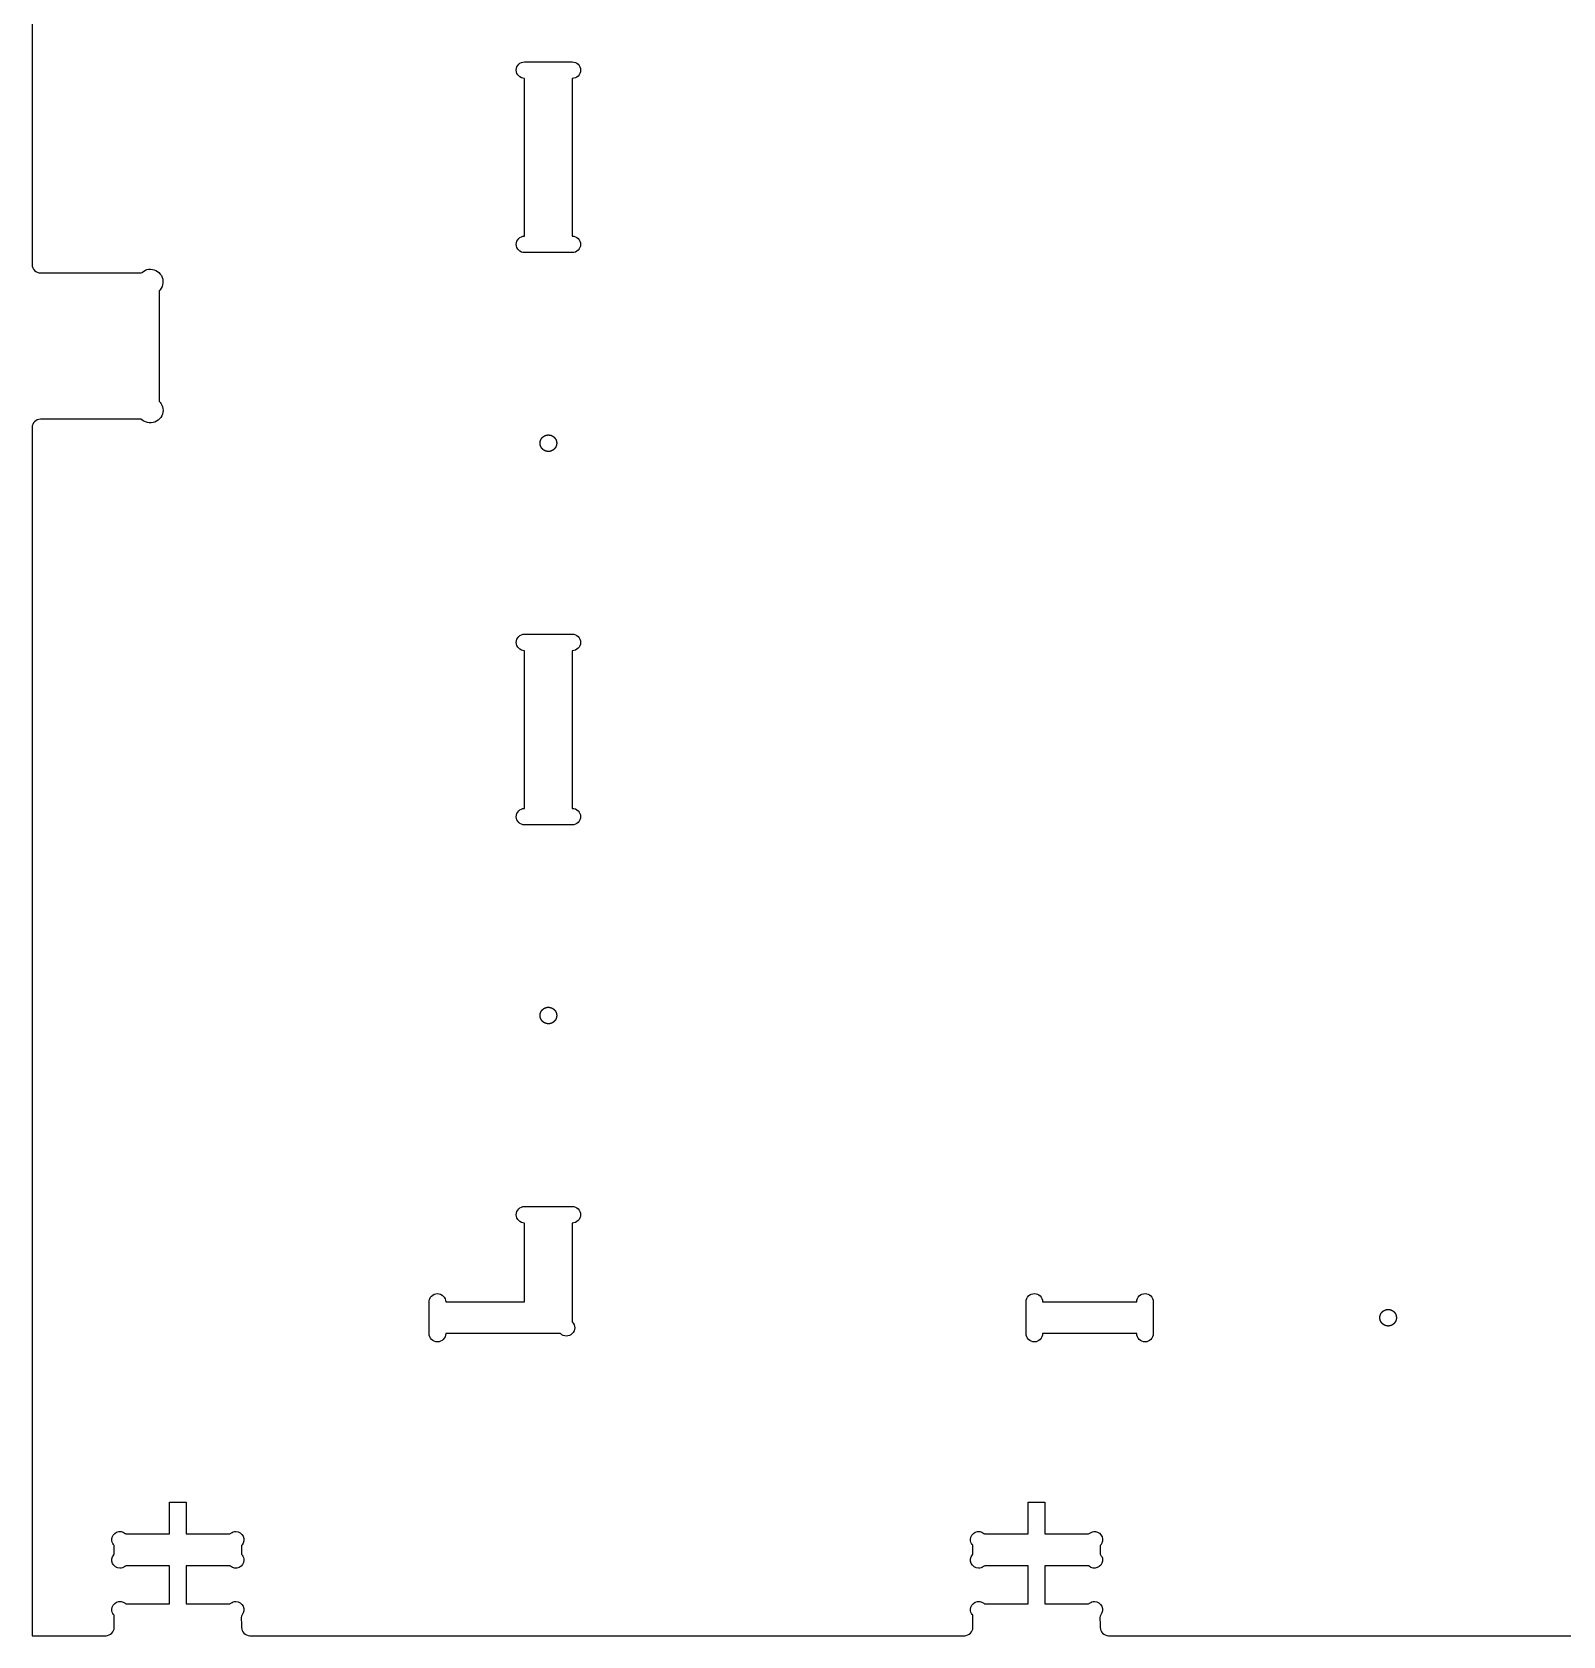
# Model space of a CAD drawing. Extents: x 1.2 to 94.4, y 0.6 to 47.4.
# Drawn here: x 1.22 to 25.29, y 0.61 to 25.83 of the extents above; entities that cross this region are included whole.
import ezdxf

# ---------------------------------------------------------------- set-up
doc = ezdxf.new("R2010")
doc.units = 0
doc.layers.add('SCREW_LOCATION_MARKERS', color=1, linetype='CONTINUOUS')
doc.layers.add('THRUCUT_ENDWALL', color=18, linetype='CONTINUOUS')

msp = doc.modelspace()

# ---------------------------------------------------------------- linework, layer by layer
at = {"layer": 'SCREW_LOCATION_MARKERS'}
for points in [[(9.337, 19.494), (9.338, 19.494), (9.34, 19.494), (9.341, 19.494), (9.343, 19.494), (9.344, 19.494), (9.346, 19.494), (9.347, 19.494), (9.349, 19.493), (9.35, 19.493), (9.352, 19.493), (9.353, 19.493), (9.355, 19.493), (9.356, 19.493), (9.358, 19.492), (9.359, 19.492), (9.361, 19.492), (9.362, 19.492), (9.364, 19.491), (9.365, 19.491), (9.367, 19.491), (9.368, 19.49), (9.37, 19.49), (9.371, 19.489), (9.373, 19.489), (9.374, 19.489), (9.376, 19.488), (9.377, 19.488), (9.379, 19.487), (9.38, 19.487), (9.382, 19.486), (9.383, 19.485), (9.385, 19.485), (9.386, 19.484), (9.388, 19.484), (9.389, 19.483), (9.391, 19.482), (9.392, 19.482), (9.393, 19.481), (9.394, 19.481), (9.394, 19.481), (9.395, 19.48), (9.396, 19.48), (9.397, 19.479), (9.397, 19.479), (9.398, 19.479), (9.399, 19.478), (9.399, 19.478), (9.4, 19.478), (9.401, 19.477), (9.402, 19.477), (9.402, 19.476), (9.403, 19.476), (9.404, 19.475), (9.405, 19.475), (9.405, 19.475), (9.406, 19.474), (9.407, 19.474), (9.407, 19.473), (9.408, 19.473), (9.409, 19.472), (9.409, 19.472), (9.41, 19.471), (9.411, 19.471), (9.411, 19.47), (9.412, 19.47), (9.413, 19.469), (9.414, 19.469), (9.414, 19.469), (9.415, 19.468), (9.416, 19.468), (9.416, 19.467), (9.417, 19.466), (9.418, 19.466), (9.418, 19.465), (9.419, 19.465), (9.419, 19.464), (9.42, 19.464), (9.421, 19.463), (9.421, 19.463), (9.422, 19.462), (9.423, 19.462), (9.423, 19.461), (9.424, 19.461), (9.425, 19.46), (9.425, 19.459), (9.426, 19.459), (9.426, 19.458), (9.427, 19.458), (9.428, 19.457), (9.428, 19.457), (9.429, 19.456), (9.429, 19.455), (9.43, 19.455), (9.431, 19.454), (9.431, 19.454), (9.432, 19.453), (9.432, 19.452), (9.433, 19.452), (9.433, 19.451), (9.434, 19.45), (9.435, 19.45), (9.435, 19.449), (9.436, 19.449), (9.436, 19.448), (9.437, 19.447), (9.437, 19.447), (9.438, 19.446), (9.438, 19.445), (9.439, 19.445), (9.439, 19.444), (9.44, 19.443), (9.44, 19.443), (9.441, 19.442), (9.441, 19.441), (9.442, 19.441), (9.442, 19.44), (9.443, 19.439), (9.443, 19.439), (9.444, 19.438), (9.444, 19.437), (9.445, 19.437), (9.445, 19.436), (9.446, 19.435), (9.446, 19.434), (9.447, 19.434), (9.447, 19.433), (9.447, 19.432), (9.448, 19.432), (9.448, 19.431), (9.449, 19.43), (9.449, 19.429), (9.45, 19.429), (9.45, 19.428), (9.45, 19.427), (9.451, 19.427), (9.451, 19.426), (9.452, 19.425), (9.452, 19.424), (9.452, 19.424), (9.453, 19.423), (9.453, 19.422), (9.453, 19.422), (9.454, 19.421), (9.454, 19.42), (9.455, 19.419), (9.455, 19.418), (9.456, 19.416), (9.457, 19.415), (9.457, 19.413), (9.458, 19.412), (9.458, 19.41), (9.459, 19.409), (9.459, 19.407), (9.46, 19.406), (9.46, 19.404), (9.461, 19.403), (9.461, 19.401), (9.462, 19.4), (9.462, 19.398), (9.463, 19.397), (9.463, 19.395), (9.463, 19.394), (9.464, 19.392), (9.464, 19.391), (9.464, 19.389), (9.465, 19.388), (9.465, 19.386), (9.465, 19.385), (9.465, 19.383), (9.466, 19.382), (9.466, 19.38), (9.466, 19.379), (9.466, 19.377), (9.466, 19.376), (9.466, 19.374), (9.467, 19.373), (9.467, 19.371), (9.467, 19.37), (9.467, 19.368), (9.467, 19.367), (9.467, 19.365), (9.467, 19.364), (9.467, 19.363), (9.467, 19.361), (9.467, 19.36), (9.467, 19.358), (9.467, 19.357), (9.467, 19.355), (9.466, 19.354), (9.466, 19.352), (9.466, 19.351), (9.466, 19.349), (9.466, 19.348), (9.466, 19.346), (9.465, 19.345), (9.465, 19.343), (9.465, 19.342), (9.465, 19.34), (9.464, 19.339), (9.464, 19.337), (9.464, 19.336), (9.463, 19.334), (9.463, 19.333), (9.463, 19.331), (9.462, 19.33), (9.462, 19.328), (9.461, 19.327), (9.461, 19.325), (9.46, 19.324), (9.46, 19.322), (9.459, 19.321), (9.459, 19.319), (9.458, 19.318), (9.458, 19.316), (9.457, 19.315), (9.457, 19.313), (9.456, 19.312), (9.455, 19.31), (9.455, 19.309), (9.454, 19.308), (9.454, 19.307), (9.453, 19.306), (9.453, 19.306), (9.453, 19.305), (9.452, 19.304), (9.452, 19.304), (9.452, 19.303), (9.451, 19.302), (9.451, 19.301), (9.45, 19.301), (9.45, 19.3), (9.45, 19.299), (9.449, 19.299), (9.449, 19.298), (9.448, 19.297), (9.448, 19.296), (9.447, 19.296), (9.447, 19.295), (9.447, 19.294), (9.446, 19.294), (9.446, 19.293), (9.445, 19.292), (9.445, 19.291), (9.444, 19.291), (9.444, 19.29), (9.443, 19.289), (9.443, 19.289), (9.442, 19.288), (9.442, 19.287), (9.441, 19.287), (9.441, 19.286), (9.44, 19.285), (9.44, 19.285), (9.439, 19.284), (9.439, 19.283), (9.438, 19.283), (9.438, 19.282), (9.437, 19.281), (9.437, 19.281), (9.436, 19.28), (9.436, 19.279), (9.435, 19.279), (9.435, 19.278), (9.434, 19.278), (9.433, 19.277), (9.433, 19.276), (9.432, 19.276), (9.432, 19.275), (9.431, 19.274), (9.431, 19.274), (9.43, 19.273), (9.429, 19.273), (9.429, 19.272), (9.428, 19.271), (9.428, 19.271), (9.427, 19.27), (9.426, 19.27), (9.426, 19.269), (9.425, 19.269), (9.425, 19.268), (9.424, 19.267), (9.423, 19.267), (9.423, 19.266), (9.422, 19.266), (9.421, 19.265), (9.421, 19.265), (9.42, 19.264), (9.419, 19.264), (9.419, 19.263), (9.418, 19.263), (9.418, 19.262), (9.417, 19.261), (9.416, 19.261), (9.416, 19.26), (9.415, 19.26), (9.414, 19.259), (9.414, 19.259), (9.413, 19.258), (9.412, 19.258), (9.411, 19.258), (9.411, 19.257), (9.41, 19.257), (9.409, 19.256), (9.409, 19.256), (9.408, 19.255), (9.407, 19.255), (9.407, 19.254), (9.406, 19.254), (9.405, 19.253), (9.405, 19.253), (9.404, 19.253), (9.403, 19.252), (9.402, 19.252), (9.402, 19.251), (9.401, 19.251), (9.4, 19.25), (9.399, 19.25), (9.399, 19.25), (9.398, 19.249), (9.397, 19.249), (9.397, 19.249), (9.396, 19.248), (9.395, 19.248), (9.394, 19.247), (9.394, 19.247), (9.393, 19.247), (9.392, 19.246), (9.391, 19.246), (9.389, 19.245), (9.388, 19.244), (9.386, 19.244), (9.385, 19.243), (9.383, 19.243), (9.382, 19.242), (9.38, 19.241), (9.379, 19.241), (9.377, 19.24), (9.376, 19.24), (9.374, 19.239), (9.373, 19.239), (9.371, 19.239), (9.37, 19.238), (9.368, 19.238), (9.367, 19.237), (9.365, 19.237), (9.364, 19.237), (9.362, 19.236), (9.361, 19.236), (9.359, 19.236), (9.358, 19.236), (9.356, 19.235), (9.355, 19.235), (9.353, 19.235), (9.352, 19.235), (9.35, 19.235), (9.349, 19.235), (9.347, 19.234), (9.346, 19.234), (9.344, 19.234), (9.343, 19.234), (9.341, 19.234), (9.34, 19.234), (9.338, 19.234), (9.337, 19.234), (9.335, 19.234), (9.334, 19.234), (9.333, 19.234), (9.331, 19.234), (9.33, 19.234), (9.328, 19.234), (9.327, 19.234), (9.325, 19.235), (9.324, 19.235), (9.322, 19.235), (9.321, 19.235), (9.319, 19.235), (9.318, 19.235), (9.316, 19.236), (9.315, 19.236), (9.313, 19.236), (9.312, 19.236), (9.31, 19.237), (9.309, 19.237), (9.307, 19.237), (9.306, 19.238), (9.304, 19.238), (9.303, 19.239), (9.301, 19.239), (9.3, 19.239), (9.298, 19.24), (9.297, 19.24), (9.295, 19.241), (9.294, 19.241), (9.292, 19.242), (9.291, 19.243), (9.289, 19.243), (9.288, 19.244), (9.286, 19.244), (9.285, 19.245), (9.283, 19.246), (9.282, 19.246), (9.281, 19.247), (9.28, 19.247), (9.279, 19.247), (9.279, 19.248), (9.278, 19.248), (9.277, 19.249), (9.276, 19.249), (9.276, 19.249), (9.275, 19.25), (9.274, 19.25), (9.274, 19.25), (9.273, 19.251), (9.272, 19.251), (9.271, 19.252), (9.271, 19.252), (9.27, 19.253), (9.269, 19.253), (9.269, 19.253), (9.268, 19.254), (9.267, 19.254), (9.266, 19.255), (9.266, 19.255), (9.265, 19.256), (9.264, 19.256), (9.264, 19.257), (9.263, 19.257), (9.262, 19.258), (9.262, 19.258), (9.261, 19.258), (9.26, 19.259), (9.26, 19.259), (9.259, 19.26), (9.258, 19.26), (9.258, 19.261), (9.257, 19.261), (9.256, 19.262), (9.256, 19.263), (9.255, 19.263), (9.254, 19.264), (9.254, 19.264), (9.253, 19.265), (9.252, 19.265), (9.252, 19.266), (9.251, 19.266), (9.25, 19.267), (9.25, 19.267), (9.249, 19.268), (9.249, 19.269), (9.248, 19.269), (9.247, 19.27), (9.247, 19.27), (9.246, 19.271), (9.246, 19.271), (9.245, 19.272), (9.244, 19.273), (9.244, 19.273), (9.243, 19.274), (9.243, 19.274), (9.242, 19.275), (9.241, 19.276), (9.241, 19.276), (9.24, 19.277), (9.24, 19.278), (9.239, 19.278), (9.239, 19.279), (9.238, 19.279), (9.238, 19.28), (9.237, 19.281), (9.236, 19.281), (9.236, 19.282), (9.235, 19.283), (9.235, 19.283), (9.234, 19.284), (9.234, 19.285), (9.233, 19.285), (9.233, 19.286), (9.232, 19.287), (9.232, 19.287), (9.231, 19.288), (9.231, 19.289), (9.23, 19.289), (9.23, 19.29), (9.229, 19.291), (9.229, 19.291), (9.229, 19.292), (9.228, 19.293), (9.228, 19.294), (9.227, 19.294), (9.227, 19.295), (9.226, 19.296), (9.226, 19.296), (9.225, 19.297), (9.225, 19.298), (9.225, 19.299), (9.224, 19.299), (9.224, 19.3), (9.223, 19.301), (9.223, 19.301), (9.223, 19.302), (9.222, 19.303), (9.222, 19.304), (9.221, 19.304), (9.221, 19.305), (9.221, 19.306), (9.22, 19.306), (9.22, 19.307), (9.22, 19.308), (9.219, 19.309), (9.219, 19.31), (9.218, 19.312), (9.217, 19.313), (9.217, 19.315), (9.216, 19.316), (9.215, 19.318), (9.215, 19.319), (9.214, 19.321), (9.214, 19.322), (9.213, 19.324), (9.213, 19.325), (9.212, 19.327), (9.212, 19.328), (9.211, 19.33), (9.211, 19.331), (9.211, 19.333), (9.21, 19.334), (9.21, 19.336), (9.21, 19.337), (9.209, 19.339), (9.209, 19.34), (9.209, 19.342), (9.209, 19.343), (9.208, 19.345), (9.208, 19.346), (9.208, 19.348), (9.208, 19.349), (9.208, 19.351), (9.207, 19.352), (9.207, 19.354), (9.207, 19.355), (9.207, 19.357), (9.207, 19.358), (9.207, 19.36), (9.207, 19.361), (9.207, 19.363), (9.207, 19.364), (9.207, 19.365), (9.207, 19.367), (9.207, 19.368), (9.207, 19.37), (9.207, 19.371), (9.207, 19.373), (9.207, 19.374), (9.207, 19.376), (9.208, 19.377), (9.208, 19.379), (9.208, 19.38), (9.208, 19.382), (9.208, 19.383), (9.209, 19.385), (9.209, 19.386), (9.209, 19.388), (9.209, 19.389), (9.21, 19.391), (9.21, 19.392), (9.21, 19.394), (9.211, 19.395), (9.211, 19.397), (9.211, 19.398), (9.212, 19.4), (9.212, 19.401), (9.213, 19.403), (9.213, 19.404), (9.214, 19.406), (9.214, 19.407), (9.215, 19.409), (9.215, 19.41), (9.216, 19.412), (9.217, 19.413), (9.217, 19.415), (9.218, 19.416), (9.219, 19.418), (9.219, 19.419), (9.22, 19.42), (9.22, 19.421), (9.22, 19.422), (9.221, 19.422), (9.221, 19.423), (9.221, 19.424), (9.222, 19.424), (9.222, 19.425), (9.223, 19.426), (9.223, 19.427), (9.223, 19.427), (9.224, 19.428), (9.224, 19.429), (9.225, 19.429), (9.225, 19.43), (9.225, 19.431), (9.226, 19.432), (9.226, 19.432), (9.227, 19.433), (9.227, 19.434), (9.228, 19.434), (9.228, 19.435), (9.229, 19.436), (9.229, 19.437), (9.229, 19.437), (9.23, 19.438), (9.23, 19.439), (9.231, 19.439), (9.231, 19.44), (9.232, 19.441), (9.232, 19.441), (9.233, 19.442), (9.233, 19.443), (9.234, 19.443), (9.234, 19.444), (9.235, 19.445), (9.235, 19.445), (9.236, 19.446), (9.236, 19.447), (9.237, 19.447), (9.238, 19.448), (9.238, 19.449), (9.239, 19.449), (9.239, 19.45), (9.24, 19.45), (9.24, 19.451), (9.241, 19.452), (9.241, 19.452), (9.242, 19.453), (9.243, 19.454), (9.243, 19.454), (9.244, 19.455), (9.244, 19.455), (9.245, 19.456), (9.246, 19.457), (9.246, 19.457), (9.247, 19.458), (9.247, 19.458), (9.248, 19.459), (9.249, 19.459), (9.249, 19.46), (9.25, 19.461), (9.25, 19.461), (9.251, 19.462), (9.252, 19.462), (9.252, 19.463), (9.253, 19.463), (9.254, 19.464), (9.254, 19.464), (9.255, 19.465), (9.256, 19.465), (9.256, 19.466), (9.257, 19.466), (9.258, 19.467), (9.258, 19.468), (9.259, 19.468), (9.26, 19.469), (9.26, 19.469), (9.261, 19.469), (9.262, 19.47), (9.262, 19.47), (9.263, 19.471), (9.264, 19.471), (9.264, 19.472), (9.265, 19.472), (9.266, 19.473), (9.266, 19.473), (9.267, 19.474), (9.268, 19.474), (9.269, 19.475), (9.269, 19.475), (9.27, 19.475), (9.271, 19.476), (9.271, 19.476), (9.272, 19.477), (9.273, 19.477), (9.274, 19.478), (9.274, 19.478), (9.275, 19.478), (9.276, 19.479), (9.276, 19.479), (9.277, 19.479), (9.278, 19.48), (9.279, 19.48), (9.279, 19.481), (9.28, 19.481), (9.281, 19.481), (9.282, 19.482), (9.283, 19.482), (9.285, 19.483), (9.286, 19.484), (9.288, 19.484), (9.289, 19.485), (9.291, 19.485), (9.292, 19.486), (9.294, 19.487), (9.295, 19.487), (9.297, 19.488), (9.298, 19.488), (9.3, 19.489), (9.301, 19.489), (9.303, 19.489), (9.304, 19.49), (9.306, 19.49), (9.307, 19.491), (9.309, 19.491), (9.31, 19.491), (9.312, 19.492), (9.313, 19.492), (9.315, 19.492), (9.316, 19.492), (9.318, 19.493), (9.319, 19.493), (9.321, 19.493), (9.322, 19.493), (9.324, 19.493), (9.325, 19.493), (9.327, 19.494), (9.328, 19.494), (9.33, 19.494), (9.331, 19.494), (9.333, 19.494), (9.334, 19.494), (9.335, 19.494)], [(9.337, 10.496), (9.338, 10.496), (9.34, 10.496), (9.341, 10.496), (9.343, 10.496), (9.344, 10.495), (9.346, 10.495), (9.347, 10.495), (9.349, 10.495), (9.35, 10.495), (9.352, 10.495), (9.353, 10.495), (9.355, 10.494), (9.356, 10.494), (9.358, 10.494), (9.359, 10.494), (9.361, 10.493), (9.362, 10.493), (9.364, 10.493), (9.365, 10.493), (9.367, 10.492), (9.368, 10.492), (9.37, 10.491), (9.371, 10.491), (9.373, 10.491), (9.374, 10.49), (9.376, 10.49), (9.377, 10.489), (9.379, 10.489), (9.38, 10.488), (9.382, 10.488), (9.383, 10.487), (9.385, 10.487), (9.386, 10.486), (9.388, 10.485), (9.389, 10.485), (9.391, 10.484), (9.392, 10.483), (9.393, 10.483), (9.394, 10.483), (9.394, 10.482), (9.395, 10.482), (9.396, 10.482), (9.397, 10.481), (9.397, 10.481), (9.398, 10.48), (9.399, 10.48), (9.399, 10.48), (9.4, 10.479), (9.401, 10.479), (9.402, 10.478), (9.402, 10.478), (9.403, 10.478), (9.404, 10.477), (9.405, 10.477), (9.405, 10.476), (9.406, 10.476), (9.407, 10.475), (9.407, 10.475), (9.408, 10.474), (9.409, 10.474), (9.409, 10.474), (9.41, 10.473), (9.411, 10.473), (9.411, 10.472), (9.412, 10.472), (9.413, 10.471), (9.414, 10.471), (9.414, 10.47), (9.415, 10.47), (9.416, 10.469), (9.416, 10.469), (9.417, 10.468), (9.418, 10.468), (9.418, 10.467), (9.419, 10.467), (9.419, 10.466), (9.42, 10.466), (9.421, 10.465), (9.421, 10.464), (9.422, 10.464), (9.423, 10.463), (9.423, 10.463), (9.424, 10.462), (9.425, 10.462), (9.425, 10.461), (9.426, 10.46), (9.426, 10.46), (9.427, 10.459), (9.428, 10.459), (9.428, 10.458), (9.429, 10.458), (9.429, 10.457), (9.43, 10.456), (9.431, 10.456), (9.431, 10.455), (9.432, 10.455), (9.432, 10.454), (9.433, 10.453), (9.433, 10.453), (9.434, 10.452), (9.435, 10.451), (9.435, 10.451), (9.436, 10.45), (9.436, 10.45), (9.437, 10.449), (9.437, 10.448), (9.438, 10.448), (9.438, 10.447), (9.439, 10.446), (9.439, 10.446), (9.44, 10.445), (9.44, 10.444), (9.441, 10.444), (9.441, 10.443), (9.442, 10.442), (9.442, 10.442), (9.443, 10.441), (9.443, 10.44), (9.444, 10.44), (9.444, 10.439), (9.445, 10.438), (9.445, 10.437), (9.446, 10.437), (9.446, 10.436), (9.447, 10.435), (9.447, 10.435), (9.447, 10.434), (9.448, 10.433), (9.448, 10.433), (9.449, 10.432), (9.449, 10.431), (9.45, 10.43), (9.45, 10.43), (9.45, 10.429), (9.451, 10.428), (9.451, 10.428), (9.452, 10.427), (9.452, 10.426), (9.452, 10.425), (9.453, 10.425), (9.453, 10.424), (9.453, 10.423), (9.454, 10.422), (9.454, 10.422), (9.455, 10.421), (9.455, 10.419), (9.456, 10.418), (9.457, 10.416), (9.457, 10.415), (9.458, 10.414), (9.458, 10.412), (9.459, 10.41), (9.459, 10.409), (9.46, 10.407), (9.46, 10.406), (9.461, 10.404), (9.461, 10.403), (9.462, 10.401), (9.462, 10.4), (9.463, 10.398), (9.463, 10.397), (9.463, 10.395), (9.464, 10.394), (9.464, 10.392), (9.464, 10.391), (9.465, 10.389), (9.465, 10.388), (9.465, 10.386), (9.465, 10.385), (9.466, 10.383), (9.466, 10.382), (9.466, 10.38), (9.466, 10.379), (9.466, 10.377), (9.466, 10.376), (9.467, 10.374), (9.467, 10.373), (9.467, 10.371), (9.467, 10.37), (9.467, 10.369), (9.467, 10.367), (9.467, 10.366), (9.467, 10.364), (9.467, 10.363), (9.467, 10.361), (9.467, 10.36), (9.467, 10.358), (9.467, 10.357), (9.466, 10.355), (9.466, 10.354), (9.466, 10.352), (9.466, 10.351), (9.466, 10.35), (9.466, 10.348), (9.465, 10.347), (9.465, 10.345), (9.465, 10.344), (9.465, 10.342), (9.464, 10.34), (9.464, 10.339), (9.464, 10.337), (9.463, 10.336), (9.463, 10.334), (9.463, 10.333), (9.462, 10.331), (9.462, 10.33), (9.461, 10.328), (9.461, 10.327), (9.46, 10.325), (9.46, 10.324), (9.459, 10.322), (9.459, 10.321), (9.458, 10.319), (9.458, 10.318), (9.457, 10.316), (9.457, 10.315), (9.456, 10.313), (9.455, 10.312), (9.455, 10.31), (9.454, 10.31), (9.454, 10.309), (9.453, 10.308), (9.453, 10.307), (9.453, 10.307), (9.452, 10.306), (9.452, 10.305), (9.452, 10.304), (9.451, 10.304), (9.451, 10.303), (9.45, 10.302), (9.45, 10.302), (9.45, 10.301), (9.449, 10.3), (9.449, 10.299), (9.448, 10.299), (9.448, 10.298), (9.447, 10.297), (9.447, 10.297), (9.447, 10.296), (9.446, 10.295), (9.446, 10.295), (9.445, 10.294), (9.445, 10.293), (9.444, 10.292), (9.444, 10.292), (9.443, 10.291), (9.443, 10.29), (9.442, 10.29), (9.442, 10.289), (9.441, 10.288), (9.441, 10.288), (9.44, 10.287), (9.44, 10.286), (9.439, 10.286), (9.439, 10.285), (9.438, 10.284), (9.438, 10.284), (9.437, 10.283), (9.437, 10.282), (9.436, 10.282), (9.436, 10.281), (9.435, 10.28), (9.435, 10.28), (9.434, 10.279), (9.433, 10.279), (9.433, 10.278), (9.432, 10.277), (9.432, 10.277), (9.431, 10.276), (9.431, 10.276), (9.43, 10.275), (9.429, 10.274), (9.429, 10.274), (9.428, 10.273), (9.428, 10.273), (9.427, 10.272), (9.426, 10.271), (9.426, 10.271), (9.425, 10.27), (9.425, 10.27), (9.424, 10.269), (9.423, 10.269), (9.423, 10.268), (9.422, 10.267), (9.421, 10.267), (9.421, 10.266), (9.42, 10.266), (9.419, 10.265), (9.419, 10.265), (9.418, 10.264), (9.418, 10.264), (9.417, 10.263), (9.416, 10.263), (9.416, 10.262), (9.415, 10.262), (9.414, 10.261), (9.414, 10.261), (9.413, 10.26), (9.412, 10.26), (9.411, 10.259), (9.411, 10.259), (9.41, 10.258), (9.409, 10.258), (9.409, 10.257), (9.408, 10.257), (9.407, 10.256), (9.407, 10.256), (9.406, 10.255), (9.405, 10.255), (9.405, 10.255), (9.404, 10.254), (9.403, 10.254), (9.402, 10.253), (9.402, 10.253), (9.401, 10.253), (9.4, 10.252), (9.399, 10.252), (9.399, 10.251), (9.398, 10.251), (9.397, 10.251), (9.397, 10.25), (9.396, 10.25), (9.395, 10.249), (9.394, 10.249), (9.394, 10.249), (9.393, 10.248), (9.392, 10.248), (9.391, 10.247), (9.389, 10.247), (9.388, 10.246), (9.386, 10.245), (9.385, 10.245), (9.383, 10.244), (9.382, 10.244), (9.38, 10.243), (9.379, 10.243), (9.377, 10.242), (9.376, 10.242), (9.374, 10.241), (9.373, 10.241), (9.371, 10.24), (9.37, 10.24), (9.368, 10.239), (9.367, 10.239), (9.365, 10.239), (9.364, 10.238), (9.362, 10.238), (9.361, 10.238), (9.359, 10.238), (9.358, 10.237), (9.356, 10.237), (9.355, 10.237), (9.353, 10.237), (9.352, 10.236), (9.35, 10.236), (9.349, 10.236), (9.347, 10.236), (9.346, 10.236), (9.344, 10.236), (9.343, 10.236), (9.341, 10.236), (9.34, 10.236), (9.338, 10.236), (9.337, 10.236), (9.335, 10.236), (9.334, 10.236), (9.333, 10.236), (9.331, 10.236), (9.33, 10.236), (9.328, 10.236), (9.327, 10.236), (9.325, 10.236), (9.324, 10.236), (9.322, 10.236), (9.321, 10.237), (9.319, 10.237), (9.318, 10.237), (9.316, 10.237), (9.315, 10.238), (9.313, 10.238), (9.312, 10.238), (9.31, 10.238), (9.309, 10.239), (9.307, 10.239), (9.306, 10.239), (9.304, 10.24), (9.303, 10.24), (9.301, 10.241), (9.3, 10.241), (9.298, 10.242), (9.297, 10.242), (9.295, 10.243), (9.294, 10.243), (9.292, 10.244), (9.291, 10.244), (9.289, 10.245), (9.288, 10.245), (9.286, 10.246), (9.285, 10.247), (9.283, 10.247), (9.282, 10.248), (9.281, 10.248), (9.28, 10.249), (9.279, 10.249), (9.279, 10.249), (9.278, 10.25), (9.277, 10.25), (9.276, 10.251), (9.276, 10.251), (9.275, 10.251), (9.274, 10.252), (9.274, 10.252), (9.273, 10.253), (9.272, 10.253), (9.271, 10.253), (9.271, 10.254), (9.27, 10.254), (9.269, 10.255), (9.269, 10.255), (9.268, 10.255), (9.267, 10.256), (9.266, 10.256), (9.266, 10.257), (9.265, 10.257), (9.264, 10.258), (9.264, 10.258), (9.263, 10.259), (9.262, 10.259), (9.262, 10.26), (9.261, 10.26), (9.26, 10.261), (9.26, 10.261), (9.259, 10.262), (9.258, 10.262), (9.258, 10.263), (9.257, 10.263), (9.256, 10.264), (9.256, 10.264), (9.255, 10.265), (9.254, 10.265), (9.254, 10.266), (9.253, 10.266), (9.252, 10.267), (9.252, 10.267), (9.251, 10.268), (9.25, 10.269), (9.25, 10.269), (9.249, 10.27), (9.249, 10.27), (9.248, 10.271), (9.247, 10.271), (9.247, 10.272), (9.246, 10.273), (9.246, 10.273), (9.245, 10.274), (9.244, 10.274), (9.244, 10.275), (9.243, 10.276), (9.243, 10.276), (9.242, 10.277), (9.241, 10.277), (9.241, 10.278), (9.24, 10.279), (9.24, 10.279), (9.239, 10.28), (9.239, 10.28), (9.238, 10.281), (9.238, 10.282), (9.237, 10.282), (9.236, 10.283), (9.236, 10.284), (9.235, 10.284), (9.235, 10.285), (9.234, 10.286), (9.234, 10.286), (9.233, 10.287), (9.233, 10.288), (9.232, 10.288), (9.232, 10.289), (9.231, 10.29), (9.231, 10.29), (9.23, 10.291), (9.23, 10.292), (9.229, 10.292), (9.229, 10.293), (9.229, 10.294), (9.228, 10.295), (9.228, 10.295), (9.227, 10.296), (9.227, 10.297), (9.226, 10.297), (9.226, 10.298), (9.225, 10.299), (9.225, 10.299), (9.225, 10.3), (9.224, 10.301), (9.224, 10.302), (9.223, 10.302), (9.223, 10.303), (9.223, 10.304), (9.222, 10.304), (9.222, 10.305), (9.221, 10.306), (9.221, 10.307), (9.221, 10.307), (9.22, 10.308), (9.22, 10.309), (9.22, 10.31), (9.219, 10.31), (9.219, 10.312), (9.218, 10.313), (9.217, 10.315), (9.217, 10.316), (9.216, 10.318), (9.215, 10.319), (9.215, 10.321), (9.214, 10.322), (9.214, 10.324), (9.213, 10.325), (9.213, 10.327), (9.212, 10.328), (9.212, 10.33), (9.211, 10.331), (9.211, 10.333), (9.211, 10.334), (9.21, 10.336), (9.21, 10.337), (9.21, 10.339), (9.209, 10.34), (9.209, 10.342), (9.209, 10.344), (9.209, 10.345), (9.208, 10.347), (9.208, 10.348), (9.208, 10.35), (9.208, 10.351), (9.208, 10.352), (9.207, 10.354), (9.207, 10.355), (9.207, 10.357), (9.207, 10.358), (9.207, 10.36), (9.207, 10.361), (9.207, 10.363), (9.207, 10.364), (9.207, 10.366), (9.207, 10.367), (9.207, 10.369), (9.207, 10.37), (9.207, 10.371), (9.207, 10.373), (9.207, 10.374), (9.207, 10.376), (9.207, 10.377), (9.208, 10.379), (9.208, 10.38), (9.208, 10.382), (9.208, 10.383), (9.208, 10.385), (9.209, 10.386), (9.209, 10.388), (9.209, 10.389), (9.209, 10.391), (9.21, 10.392), (9.21, 10.394), (9.21, 10.395), (9.211, 10.397), (9.211, 10.398), (9.211, 10.4), (9.212, 10.401), (9.212, 10.403), (9.213, 10.404), (9.213, 10.406), (9.214, 10.407), (9.214, 10.409), (9.215, 10.41), (9.215, 10.412), (9.216, 10.414), (9.217, 10.415), (9.217, 10.416), (9.218, 10.418), (9.219, 10.419), (9.219, 10.421), (9.22, 10.422), (9.22, 10.422), (9.22, 10.423), (9.221, 10.424), (9.221, 10.425), (9.221, 10.425), (9.222, 10.426), (9.222, 10.427), (9.223, 10.428), (9.223, 10.428), (9.223, 10.429), (9.224, 10.43), (9.224, 10.43), (9.225, 10.431), (9.225, 10.432), (9.225, 10.433), (9.226, 10.433), (9.226, 10.434), (9.227, 10.435), (9.227, 10.435), (9.228, 10.436), (9.228, 10.437), (9.229, 10.437), (9.229, 10.438), (9.229, 10.439), (9.23, 10.44), (9.23, 10.44), (9.231, 10.441), (9.231, 10.442), (9.232, 10.442), (9.232, 10.443), (9.233, 10.444), (9.233, 10.444), (9.234, 10.445), (9.234, 10.446), (9.235, 10.446), (9.235, 10.447), (9.236, 10.448), (9.236, 10.448), (9.237, 10.449), (9.238, 10.45), (9.238, 10.45), (9.239, 10.451), (9.239, 10.451), (9.24, 10.452), (9.24, 10.453), (9.241, 10.453), (9.241, 10.454), (9.242, 10.455), (9.243, 10.455), (9.243, 10.456), (9.244, 10.456), (9.244, 10.457), (9.245, 10.458), (9.246, 10.458), (9.246, 10.459), (9.247, 10.459), (9.247, 10.46), (9.248, 10.46), (9.249, 10.461), (9.249, 10.462), (9.25, 10.462), (9.25, 10.463), (9.251, 10.463), (9.252, 10.464), (9.252, 10.464), (9.253, 10.465), (9.254, 10.466), (9.254, 10.466), (9.255, 10.467), (9.256, 10.467), (9.256, 10.468), (9.257, 10.468), (9.258, 10.469), (9.258, 10.469), (9.259, 10.47), (9.26, 10.47), (9.26, 10.471), (9.261, 10.471), (9.262, 10.472), (9.262, 10.472), (9.263, 10.473), (9.264, 10.473), (9.264, 10.474), (9.265, 10.474), (9.266, 10.474), (9.266, 10.475), (9.267, 10.475), (9.268, 10.476), (9.269, 10.476), (9.269, 10.477), (9.27, 10.477), (9.271, 10.478), (9.271, 10.478), (9.272, 10.478), (9.273, 10.479), (9.274, 10.479), (9.274, 10.48), (9.275, 10.48), (9.276, 10.48), (9.276, 10.481), (9.277, 10.481), (9.278, 10.482), (9.279, 10.482), (9.279, 10.482), (9.28, 10.483), (9.281, 10.483), (9.282, 10.483), (9.283, 10.484), (9.285, 10.485), (9.286, 10.485), (9.288, 10.486), (9.289, 10.487), (9.291, 10.487), (9.292, 10.488), (9.294, 10.488), (9.295, 10.489), (9.297, 10.489), (9.298, 10.49), (9.3, 10.49), (9.301, 10.491), (9.303, 10.491), (9.304, 10.491), (9.306, 10.492), (9.307, 10.492), (9.309, 10.493), (9.31, 10.493), (9.312, 10.493), (9.313, 10.493), (9.315, 10.494), (9.316, 10.494), (9.318, 10.494), (9.319, 10.494), (9.321, 10.495), (9.322, 10.495), (9.324, 10.495), (9.325, 10.495), (9.327, 10.495), (9.328, 10.495), (9.33, 10.495), (9.331, 10.496), (9.333, 10.496), (9.334, 10.496), (9.335, 10.496)], [(22.539, 5.744), (22.541, 5.744), (22.542, 5.744), (22.544, 5.744), (22.545, 5.744), (22.547, 5.744), (22.548, 5.744), (22.55, 5.744), (22.551, 5.744), (22.553, 5.743), (22.554, 5.743), (22.556, 5.743), (22.557, 5.743), (22.559, 5.743), (22.56, 5.742), (22.562, 5.742), (22.563, 5.742), (22.565, 5.742), (22.566, 5.741), (22.568, 5.741), (22.569, 5.741), (22.571, 5.74), (22.572, 5.74), (22.574, 5.739), (22.575, 5.739), (22.577, 5.739), (22.578, 5.738), (22.58, 5.738), (22.581, 5.737), (22.583, 5.737), (22.584, 5.736), (22.586, 5.735), (22.587, 5.735), (22.589, 5.734), (22.59, 5.734), (22.592, 5.733), (22.593, 5.732), (22.595, 5.732), (22.595, 5.731), (22.596, 5.731), (22.597, 5.731), (22.598, 5.73), (22.598, 5.73), (22.599, 5.73), (22.6, 5.729), (22.601, 5.729), (22.601, 5.728), (22.602, 5.728), (22.603, 5.728), (22.603, 5.727), (22.604, 5.727), (22.605, 5.726), (22.606, 5.726), (22.606, 5.725), (22.607, 5.725), (22.608, 5.725), (22.608, 5.724), (22.609, 5.724), (22.61, 5.723), (22.611, 5.723), (22.611, 5.722), (22.612, 5.722), (22.613, 5.721), (22.613, 5.721), (22.614, 5.721), (22.615, 5.72), (22.615, 5.72), (22.616, 5.719), (22.617, 5.719), (22.617, 5.718), (22.618, 5.718), (22.619, 5.717), (22.619, 5.717), (22.62, 5.716), (22.621, 5.715), (22.621, 5.715), (22.622, 5.714), (22.623, 5.714), (22.623, 5.713), (22.624, 5.713), (22.625, 5.712), (22.625, 5.712), (22.626, 5.711), (22.626, 5.711), (22.627, 5.71), (22.628, 5.709), (22.628, 5.709), (22.629, 5.708), (22.63, 5.708), (22.63, 5.707), (22.631, 5.707), (22.631, 5.706), (22.632, 5.705), (22.633, 5.705), (22.633, 5.704), (22.634, 5.704), (22.634, 5.703), (22.635, 5.702), (22.635, 5.702), (22.636, 5.701), (22.637, 5.7), (22.637, 5.7), (22.638, 5.699), (22.638, 5.699), (22.639, 5.698), (22.639, 5.697), (22.64, 5.697), (22.64, 5.696), (22.641, 5.695), (22.641, 5.695), (22.642, 5.694), (22.642, 5.693), (22.643, 5.693), (22.643, 5.692), (22.644, 5.691), (22.644, 5.691), (22.645, 5.69), (22.645, 5.689), (22.646, 5.689), (22.646, 5.688), (22.647, 5.687), (22.647, 5.687), (22.648, 5.686), (22.648, 5.685), (22.649, 5.684), (22.649, 5.684), (22.65, 5.683), (22.65, 5.682), (22.65, 5.682), (22.651, 5.681), (22.651, 5.68), (22.652, 5.68), (22.652, 5.679), (22.653, 5.678), (22.653, 5.677), (22.653, 5.677), (22.654, 5.676), (22.654, 5.675), (22.655, 5.674), (22.655, 5.674), (22.655, 5.673), (22.656, 5.672), (22.656, 5.672), (22.656, 5.671), (22.657, 5.67), (22.657, 5.669), (22.658, 5.668), (22.658, 5.666), (22.659, 5.665), (22.66, 5.663), (22.66, 5.662), (22.661, 5.66), (22.661, 5.659), (22.662, 5.657), (22.662, 5.656), (22.663, 5.654), (22.663, 5.653), (22.664, 5.651), (22.664, 5.65), (22.665, 5.648), (22.665, 5.647), (22.666, 5.645), (22.666, 5.644), (22.666, 5.642), (22.667, 5.641), (22.667, 5.639), (22.667, 5.638), (22.668, 5.636), (22.668, 5.635), (22.668, 5.633), (22.668, 5.632), (22.668, 5.63), (22.669, 5.629), (22.669, 5.627), (22.669, 5.626), (22.669, 5.624), (22.669, 5.623), (22.669, 5.621), (22.669, 5.62), (22.669, 5.618), (22.669, 5.617), (22.669, 5.615), (22.669, 5.614), (22.669, 5.613), (22.669, 5.611), (22.669, 5.61), (22.669, 5.608), (22.669, 5.607), (22.669, 5.605), (22.669, 5.604), (22.669, 5.602), (22.669, 5.601), (22.669, 5.599), (22.668, 5.598), (22.668, 5.596), (22.668, 5.595), (22.668, 5.593), (22.668, 5.592), (22.667, 5.59), (22.667, 5.589), (22.667, 5.587), (22.666, 5.586), (22.666, 5.584), (22.666, 5.583), (22.665, 5.581), (22.665, 5.58), (22.664, 5.578), (22.664, 5.577), (22.663, 5.575), (22.663, 5.574), (22.662, 5.572), (22.662, 5.571), (22.661, 5.569), (22.661, 5.568), (22.66, 5.566), (22.66, 5.565), (22.659, 5.563), (22.658, 5.562), (22.658, 5.56), (22.657, 5.559), (22.657, 5.558), (22.656, 5.557), (22.656, 5.557), (22.656, 5.556), (22.655, 5.555), (22.655, 5.554), (22.655, 5.554), (22.654, 5.553), (22.654, 5.552), (22.653, 5.551), (22.653, 5.551), (22.653, 5.55), (22.652, 5.549), (22.652, 5.549), (22.651, 5.548), (22.651, 5.547), (22.65, 5.546), (22.65, 5.546), (22.65, 5.545), (22.649, 5.544), (22.649, 5.544), (22.648, 5.543), (22.648, 5.542), (22.647, 5.542), (22.647, 5.541), (22.646, 5.54), (22.646, 5.539), (22.645, 5.539), (22.645, 5.538), (22.644, 5.537), (22.644, 5.537), (22.643, 5.536), (22.643, 5.535), (22.642, 5.535), (22.642, 5.534), (22.641, 5.533), (22.641, 5.533), (22.64, 5.532), (22.64, 5.531), (22.639, 5.531), (22.639, 5.53), (22.638, 5.53), (22.638, 5.529), (22.637, 5.528), (22.637, 5.528), (22.636, 5.527), (22.635, 5.526), (22.635, 5.526), (22.634, 5.525), (22.634, 5.525), (22.633, 5.524), (22.633, 5.523), (22.632, 5.523), (22.631, 5.522), (22.631, 5.522), (22.63, 5.521), (22.63, 5.52), (22.629, 5.52), (22.628, 5.519), (22.628, 5.519), (22.627, 5.518), (22.626, 5.517), (22.626, 5.517), (22.625, 5.516), (22.625, 5.516), (22.624, 5.515), (22.623, 5.515), (22.623, 5.514), (22.622, 5.514), (22.621, 5.513), (22.621, 5.513), (22.62, 5.512), (22.619, 5.512), (22.619, 5.511), (22.618, 5.511), (22.617, 5.51), (22.617, 5.51), (22.616, 5.509), (22.615, 5.509), (22.615, 5.508), (22.614, 5.508), (22.613, 5.507), (22.613, 5.507), (22.612, 5.506), (22.611, 5.506), (22.611, 5.505), (22.61, 5.505), (22.609, 5.504), (22.608, 5.504), (22.608, 5.503), (22.607, 5.503), (22.606, 5.503), (22.606, 5.502), (22.605, 5.502), (22.604, 5.501), (22.603, 5.501), (22.603, 5.501), (22.602, 5.5), (22.601, 5.5), (22.601, 5.499), (22.6, 5.499), (22.599, 5.499), (22.598, 5.498), (22.598, 5.498), (22.597, 5.497), (22.596, 5.497), (22.595, 5.497), (22.595, 5.496), (22.593, 5.496), (22.592, 5.495), (22.59, 5.494), (22.589, 5.494), (22.587, 5.493), (22.586, 5.493), (22.584, 5.492), (22.583, 5.491), (22.581, 5.491), (22.58, 5.49), (22.578, 5.49), (22.577, 5.489), (22.575, 5.489), (22.574, 5.489), (22.572, 5.488), (22.571, 5.488), (22.569, 5.487), (22.568, 5.487), (22.566, 5.487), (22.565, 5.486), (22.563, 5.486), (22.562, 5.486), (22.56, 5.486), (22.559, 5.485), (22.557, 5.485), (22.556, 5.485), (22.554, 5.485), (22.553, 5.485), (22.551, 5.485), (22.55, 5.484), (22.548, 5.484), (22.547, 5.484), (22.545, 5.484), (22.544, 5.484), (22.542, 5.484), (22.541, 5.484), (22.539, 5.484), (22.538, 5.484), (22.537, 5.484), (22.535, 5.484), (22.534, 5.484), (22.532, 5.484), (22.531, 5.484), (22.529, 5.484), (22.528, 5.485), (22.526, 5.485), (22.525, 5.485), (22.523, 5.485), (22.522, 5.485), (22.52, 5.485), (22.519, 5.486), (22.517, 5.486), (22.516, 5.486), (22.514, 5.486), (22.513, 5.487), (22.511, 5.487), (22.51, 5.487), (22.508, 5.488), (22.507, 5.488), (22.505, 5.489), (22.504, 5.489), (22.502, 5.489), (22.501, 5.49), (22.499, 5.49), (22.498, 5.491), (22.496, 5.491), (22.495, 5.492), (22.493, 5.493), (22.492, 5.493), (22.49, 5.494), (22.489, 5.494), (22.487, 5.495), (22.486, 5.496), (22.484, 5.496), (22.483, 5.497), (22.483, 5.497), (22.482, 5.497), (22.481, 5.498), (22.48, 5.498), (22.48, 5.499), (22.479, 5.499), (22.478, 5.499), (22.478, 5.5), (22.477, 5.5), (22.476, 5.501), (22.475, 5.501), (22.475, 5.501), (22.474, 5.502), (22.473, 5.502), (22.472, 5.503), (22.472, 5.503), (22.471, 5.503), (22.47, 5.504), (22.47, 5.504), (22.469, 5.505), (22.468, 5.505), (22.468, 5.506), (22.467, 5.506), (22.466, 5.507), (22.465, 5.507), (22.465, 5.508), (22.464, 5.508), (22.463, 5.509), (22.463, 5.509), (22.462, 5.51), (22.461, 5.51), (22.461, 5.511), (22.46, 5.511), (22.459, 5.512), (22.459, 5.512), (22.458, 5.513), (22.457, 5.513), (22.457, 5.514), (22.456, 5.514), (22.456, 5.515), (22.455, 5.515), (22.454, 5.516), (22.454, 5.516), (22.453, 5.517), (22.452, 5.517), (22.452, 5.518), (22.451, 5.519), (22.451, 5.519), (22.45, 5.52), (22.449, 5.52), (22.449, 5.521), (22.448, 5.522), (22.447, 5.522), (22.447, 5.523), (22.446, 5.523), (22.446, 5.524), (22.445, 5.525), (22.445, 5.525), (22.444, 5.526), (22.443, 5.526), (22.443, 5.527), (22.442, 5.528), (22.442, 5.528), (22.441, 5.529), (22.441, 5.53), (22.44, 5.53), (22.44, 5.531), (22.439, 5.531), (22.438, 5.532), (22.438, 5.533), (22.437, 5.533), (22.437, 5.534), (22.436, 5.535), (22.436, 5.535), (22.435, 5.536), (22.435, 5.537), (22.434, 5.537), (22.434, 5.538), (22.433, 5.539), (22.433, 5.539), (22.432, 5.54), (22.432, 5.541), (22.432, 5.542), (22.431, 5.542), (22.431, 5.543), (22.43, 5.544), (22.43, 5.544), (22.429, 5.545), (22.429, 5.546), (22.428, 5.546), (22.428, 5.547), (22.428, 5.548), (22.427, 5.549), (22.427, 5.549), (22.426, 5.55), (22.426, 5.551), (22.425, 5.551), (22.425, 5.552), (22.425, 5.553), (22.424, 5.554), (22.424, 5.554), (22.424, 5.555), (22.423, 5.556), (22.423, 5.557), (22.422, 5.557), (22.422, 5.558), (22.422, 5.559), (22.421, 5.56), (22.42, 5.562), (22.42, 5.563), (22.419, 5.565), (22.419, 5.566), (22.418, 5.568), (22.417, 5.569), (22.417, 5.571), (22.416, 5.572), (22.416, 5.574), (22.415, 5.575), (22.415, 5.577), (22.414, 5.578), (22.414, 5.58), (22.414, 5.581), (22.413, 5.583), (22.413, 5.584), (22.412, 5.586), (22.412, 5.587), (22.412, 5.589), (22.412, 5.59), (22.411, 5.592), (22.411, 5.593), (22.411, 5.595), (22.411, 5.596), (22.41, 5.598), (22.41, 5.599), (22.41, 5.601), (22.41, 5.602), (22.41, 5.604), (22.41, 5.605), (22.41, 5.607), (22.41, 5.608), (22.409, 5.61), (22.409, 5.611), (22.409, 5.613), (22.409, 5.614), (22.409, 5.615), (22.409, 5.617), (22.409, 5.618), (22.41, 5.62), (22.41, 5.621), (22.41, 5.623), (22.41, 5.624), (22.41, 5.626), (22.41, 5.627), (22.41, 5.629), (22.41, 5.63), (22.411, 5.632), (22.411, 5.633), (22.411, 5.635), (22.411, 5.636), (22.412, 5.638), (22.412, 5.639), (22.412, 5.641), (22.412, 5.642), (22.413, 5.644), (22.413, 5.645), (22.414, 5.647), (22.414, 5.648), (22.414, 5.65), (22.415, 5.651), (22.415, 5.653), (22.416, 5.654), (22.416, 5.656), (22.417, 5.657), (22.417, 5.659), (22.418, 5.66), (22.419, 5.662), (22.419, 5.663), (22.42, 5.665), (22.42, 5.666), (22.421, 5.668), (22.422, 5.669), (22.422, 5.67), (22.422, 5.671), (22.423, 5.672), (22.423, 5.672), (22.424, 5.673), (22.424, 5.674), (22.424, 5.674), (22.425, 5.675), (22.425, 5.676), (22.425, 5.677), (22.426, 5.677), (22.426, 5.678), (22.427, 5.679), (22.427, 5.68), (22.428, 5.68), (22.428, 5.681), (22.428, 5.682), (22.429, 5.682), (22.429, 5.683), (22.43, 5.684), (22.43, 5.684), (22.431, 5.685), (22.431, 5.686), (22.432, 5.687), (22.432, 5.687), (22.432, 5.688), (22.433, 5.689), (22.433, 5.689), (22.434, 5.69), (22.434, 5.691), (22.435, 5.691), (22.435, 5.692), (22.436, 5.693), (22.436, 5.693), (22.437, 5.694), (22.437, 5.695), (22.438, 5.695), (22.438, 5.696), (22.439, 5.697), (22.44, 5.697), (22.44, 5.698), (22.441, 5.699), (22.441, 5.699), (22.442, 5.7), (22.442, 5.7), (22.443, 5.701), (22.443, 5.702), (22.444, 5.702), (22.445, 5.703), (22.445, 5.704), (22.446, 5.704), (22.446, 5.705), (22.447, 5.705), (22.447, 5.706), (22.448, 5.707), (22.449, 5.707), (22.449, 5.708), (22.45, 5.708), (22.451, 5.709), (22.451, 5.709), (22.452, 5.71), (22.452, 5.711), (22.453, 5.711), (22.454, 5.712), (22.454, 5.712), (22.455, 5.713), (22.456, 5.713), (22.456, 5.714), (22.457, 5.714), (22.457, 5.715), (22.458, 5.715), (22.459, 5.716), (22.459, 5.717), (22.46, 5.717), (22.461, 5.718), (22.461, 5.718), (22.462, 5.719), (22.463, 5.719), (22.463, 5.72), (22.464, 5.72), (22.465, 5.721), (22.465, 5.721), (22.466, 5.721), (22.467, 5.722), (22.468, 5.722), (22.468, 5.723), (22.469, 5.723), (22.47, 5.724), (22.47, 5.724), (22.471, 5.725), (22.472, 5.725), (22.472, 5.725), (22.473, 5.726), (22.474, 5.726), (22.475, 5.727), (22.475, 5.727), (22.476, 5.728), (22.477, 5.728), (22.478, 5.728), (22.478, 5.729), (22.479, 5.729), (22.48, 5.73), (22.48, 5.73), (22.481, 5.73), (22.482, 5.731), (22.483, 5.731), (22.483, 5.731), (22.484, 5.732), (22.486, 5.732), (22.487, 5.733), (22.489, 5.734), (22.49, 5.734), (22.492, 5.735), (22.493, 5.735), (22.495, 5.736), (22.496, 5.737), (22.498, 5.737), (22.499, 5.738), (22.501, 5.738), (22.502, 5.739), (22.504, 5.739), (22.505, 5.739), (22.507, 5.74), (22.508, 5.74), (22.51, 5.741), (22.511, 5.741), (22.513, 5.741), (22.514, 5.742), (22.516, 5.742), (22.517, 5.742), (22.519, 5.742), (22.52, 5.743), (22.522, 5.743), (22.523, 5.743), (22.525, 5.743), (22.526, 5.743), (22.528, 5.744), (22.529, 5.744), (22.531, 5.744), (22.532, 5.744), (22.534, 5.744), (22.535, 5.744), (22.537, 5.744), (22.538, 5.744)]]:
    msp.add_lwpolyline(points, close=True, dxfattribs=at)
at = {"layer": 'THRUCUT_ENDWALL'}
msp.add_lwpolyline([(1.219, 47.393), (1.219, 22.172, 0.190357), (1.259, 22.081, 0.190358), (1.349, 22.042), (2.937, 22.042, 0.094453), (2.958, 22.055, -0.152245), (3.05, 22.098, -0.307496), (3.252, 21.999, -0.307616), (3.233, 21.775, -0.066654), (3.226, 21.767, 0.145348), (3.219, 21.759), (3.22, 20.889), (3.22, 20.025, 0.094438), (3.233, 20.003, -0.152243), (3.276, 19.911, -0.307496), (3.177, 19.71, -0.307616), (2.952, 19.728, -0.066648), (2.945, 19.735, 0.145329), (2.937, 19.742), (1.35, 19.742, 0.189479), (1.259, 19.702, 0.189479), (1.22, 19.612), (1.219, 0.615, -0.00182), (2.149, 0.611, 0.010919), (2.382, 0.615, 0.18949), (2.472, 0.654, 0.18948), (2.512, 0.745), (2.512, 0.931, 0.08601), (2.501, 0.949, -0.186349), (2.474, 1.026, -0.284949), (2.549, 1.141, -0.285005), (2.685, 1.124, -0.066648), (2.69, 1.119, 0.145329), (2.696, 1.115), (3.382, 1.115), (3.382, 1.715), (2.696, 1.715, 0.08601), (2.678, 1.704, -0.186349), (2.6, 1.677, -0.284949), (2.486, 1.752, -0.285005), (2.503, 1.888, -0.066648), (2.508, 1.893, 0.145329), (2.512, 1.899), (2.512, 2.031, 0.08601), (2.501, 2.049, -0.186349), (2.474, 2.126, -0.284949), (2.549, 2.241, -0.285005), (2.685, 2.224, -0.066648), (2.69, 2.219, 0.145329), (2.696, 2.215), (3.382, 2.215), (3.382, 2.715), (3.642, 2.715), (3.642, 2.215), (4.328, 2.215, 0.086011), (4.346, 2.225, -0.186349), (4.423, 2.253, -0.284949), (4.538, 2.177, -0.285005), (4.521, 2.041, -0.066648), (4.516, 2.036, 0.14533), (4.512, 2.031), (4.512, 1.899, 0.086009), (4.522, 1.881, -0.186349), (4.55, 1.803, -0.284949), (4.474, 1.689, -0.285005), (4.338, 1.706, -0.066647), (4.333, 1.71, 0.145328), (4.328, 1.715), (3.642, 1.715), (3.642, 1.115), (4.328, 1.115, 0.08601), (4.346, 1.125, -0.186349), (4.423, 1.153, -0.284949), (4.538, 1.077, -0.285005), (4.521, 0.941, 0.174446), (4.508, 0.903, 0.005753), (4.512, 0.745, 0.189479), (4.551, 0.654, 0.18948), (4.642, 0.615), (15.882, 0.615, 0.18948), (15.972, 0.654, 0.18948), (16.012, 0.745), (16.012, 0.931, 0.08601), (16.001, 0.949, -0.186349), (15.974, 1.026, -0.284949), (16.049, 1.141, -0.285005), (16.185, 1.124, -0.066648), (16.19, 1.119, 0.145329), (16.196, 1.115), (16.882, 1.115), (16.882, 1.715), (16.196, 1.715, 0.08601), (16.178, 1.704, -0.186349), (16.1, 1.677, -0.284949), (15.986, 1.752, -0.285005), (16.003, 1.888, -0.066648), (16.008, 1.893, 0.145329), (16.012, 1.899), (16.012, 2.031, 0.08601), (16.001, 2.049, -0.186349), (15.974, 2.126, -0.284949), (16.049, 2.241, -0.285005), (16.185, 2.224, -0.066648), (16.19, 2.219, 0.145329), (16.196, 2.215), (16.882, 2.215), (16.882, 2.715), (17.142, 2.715), (17.142, 2.215), (17.828, 2.215, 0.079594), (17.848, 2.226, -0.210466), (17.938, 2.251, -0.269976), (18.041, 2.17, -0.269963), (18.02, 2.04, -0.065724), (18.016, 2.036, 0.145464), (18.012, 2.031), (18.012, 1.899, 0.079592), (18.024, 1.878, -0.210465), (18.049, 1.788, -0.269976), (17.967, 1.686, -0.269963), (17.838, 1.706, -0.065723), (17.833, 1.711, 0.145462), (17.828, 1.715), (17.142, 1.715), (17.142, 1.115), (17.828, 1.115, 0.08601), (17.846, 1.125, -0.186349), (17.923, 1.153, -0.284949), (18.038, 1.077, -0.285005), (18.021, 0.941, 0.174446), (18.008, 0.903, 0.005753), (18.012, 0.745, 0.189479), (18.051, 0.654, 0.18948), (18.142, 0.615), (30.882, 0.615, 0.18948)], format="xyb", dxfattribs=at)
for points in [[(8.962, 25.36), (9.712, 25.36, -1), (9.712, 25.099), (9.712, 22.621, -1), (9.712, 22.36), (8.962, 22.36, -1), (8.962, 22.62), (8.962, 25.1, -1)], [(8.962, 16.362), (9.712, 16.362, -1), (9.712, 16.101), (9.712, 13.623, -1), (9.712, 13.362), (8.962, 13.362, -1), (8.962, 13.622), (8.962, 16.102, -1)], [(9.528, 5.364), (7.722, 5.364, -1), (7.462, 5.364), (7.462, 5.863, -1), (7.722, 5.863), (8.962, 5.864), (8.962, 7.103, -1), (8.962, 7.363), (9.712, 7.363, -1), (9.712, 7.103), (9.712, 5.548, -1)], [(17.107, 5.864), (18.587, 5.864, -1), (18.847, 5.864), (18.847, 5.364, -1), (18.587, 5.364), (17.107, 5.364, -1), (16.847, 5.364), (16.847, 5.864, -1)]]:
    msp.add_lwpolyline(points, format="xyb", close=True, dxfattribs=at)

doc.saveas('drawing.dxf')
